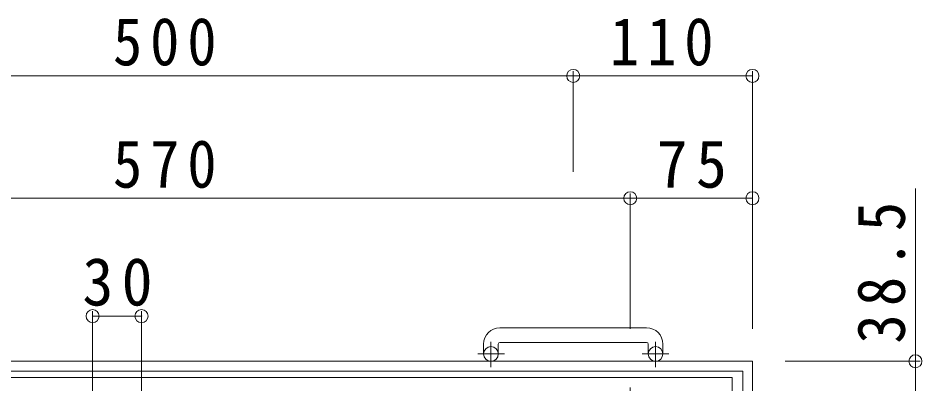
# Model space of a CAD drawing. Units: millimetres at full size, sheet at 1:10. Extents: x -1505 to 1840, y -1938 to 1548.
# Drawn here: x -950 to -396, y 1324 to 1548 of the extents above; entities that cross this region are included whole.
import ezdxf

# ---------------------------------------------------------------- set-up
doc = ezdxf.new("R2010")
doc.units = ezdxf.units.MM
doc.header["$LTSCALE"] = 10
doc.header["$PDMODE"] = 32
doc.header["$PDSIZE"] = 8
doc.linetypes.add('CHAIN1', pattern=[8, 5, -1, 1, -1])
for name, color, linetype, lineweight in [('C-1', 2, 'Continuous', 9), ('C-2', 3, 'Continuous', 9), ('C-4', 7, 'Continuous', 9)]:
    doc.layers.add(name, color=color, linetype=linetype, lineweight=lineweight)
doc.styles.add('ＭＳ ゴシック', font='')
doc.styles.get('ＭＳ ゴシック').set_extended_font_data('MS Gothic')

msp = doc.modelspace()

# ---------------------------------------------------------------- linework, layer by layer
at = {"layer": 'C-1'}
for p, q in [((-654.63, 1357.99), (-564.63, 1357.99)), ((-564.63, 1348.99), (-654.63, 1348.99)), ((-664.63, 1347.99), (-664.63, 1341.89)), ((-655.63, 1347.99), (-655.63, 1341.89)), ((-563.63, 1347.99), (-563.63, 1341.89)), ((-554.63, 1347.99), (-554.63, 1341.89))]:
    msp.add_line(p, q, dxfattribs=at)
at = {"layer": 'C-1', "linetype": 'CHAIN1'}
for p, q in [((-660.13, 1333.79), (-660.13, 1349.38)), ((-559.13, 1333.79), (-559.13, 1349.38)), ((-668.29, 1341.89), (-651.88, 1341.89)), ((-567.29, 1341.89), (-550.88, 1341.89)), ((-574.63, 1271.26), (-574.63, 1326.53))]:
    msp.add_line(p, q, dxfattribs=at)
at = {"layer": 'C-1'}
for points in [[(-1219.63, 1337.39), (-499.63, 1337.39), (-499.63, 617.39)], [(-1213.63, 1331.39), (-505.63, 1331.39), (-505.63, 623.39)]]:
    msp.add_lwpolyline(points, dxfattribs=at)
for centre in [(-660.13, 1341.89), (-559.13, 1341.89)]:
    msp.add_circle(centre, 4.5, dxfattribs=at)
for centre, radius, start, end in [((-654.63, 1347.99), 10, 90, 180), ((-564.63, 1347.99), 10, 0, 90), ((-654.63, 1347.99), 1, 90, 180), ((-564.63, 1347.99), 1, 0, 90)]:
    msp.add_arc(centre, radius, start, end, dxfattribs=at)
at = {"layer": 'C-2'}
for p, q in [((-1207.13, 1327.39), (-512.13, 1327.39)), ((-512.13, 1327.39), (-512.13, 627.39))]:
    msp.add_line(p, q, dxfattribs=at)
at = {"layer": 'C-4'}
for p, q in [((-609.63, 1515.39), (-609.63, 1453.49)), ((-499.63, 1515.39), (-499.63, 1357.39)), ((-1109.63, 1512.39), (-609.63, 1512.39)), ((-609.63, 1512.39), (-499.63, 1512.39)), ((-399.63, 1298.89), (-399.63, 1443.44)), ((-1144.63, 1437.39), (-574.63, 1437.39)), ((-574.63, 1440.39), (-574.63, 1357.39)), ((-574.63, 1437.39), (-499.63, 1437.39)), ((-904.62, 1368.13), (-904.62, 1316.84)), ((-904.62, 1365.13), (-874.62, 1365.13)), ((-874.62, 1368.13), (-874.62, 1316.84)), ((-396.63, 1337.39), (-479.63, 1337.39))]:
    msp.add_line(p, q, dxfattribs=at)
for p in [(-609.63, 1512.39), (-499.63, 1512.39), (-574.63, 1437.39), (-499.63, 1437.39), (-904.62, 1365.13), (-874.62, 1365.13), (-399.63, 1337.39)]:
    msp.add_point(p, dxfattribs=at)

# ---------------------------------------------------------------- texts
at = {"layer": 'C-4', "color": 2, "char_height": 29.33, "attachment_point": 7, "style": 'ＭＳ ゴシック'}
for s, insert in [('\\T1.27;\\W0.9;500', (-892.13, 1518.39)), ('\\T1.27;\\W0.9;110', (-587.13, 1518.39)), ('\\T1.27;\\W0.9;570', (-892.13, 1443.39)), ('\\T1.27;\\W0.95;75', (-558.38, 1443.39)), ('\\T1.27;\\W0.95;30', (-910.87, 1371.13))]:
    msp.add_mtext(s, dxfattribs=dict(at, insert=insert))
at = {"layer": 'C-4', "color": 2, "insert": (-405.63, 1348.26), "char_height": 29.33, "attachment_point": 7, "rotation": 90, "style": 'ＭＳ ゴシック'}
msp.add_mtext('\\T1.28;\\W0.9;38.5', dxfattribs=at)

doc.saveas('drawing.dxf')
